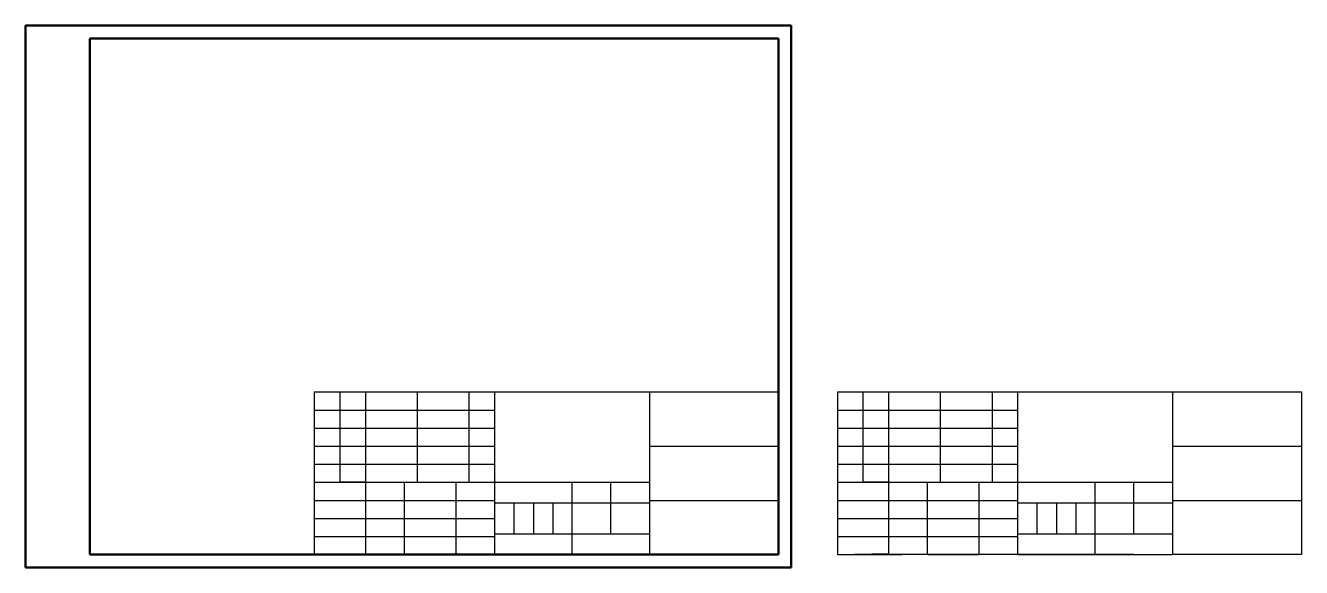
# Model space of a CAD drawing. Header units: millimetres. Extents: x 5597724 to 5598219, y 2510633 to 2510843.
import ezdxf

# ---------------------------------------------------------------- set-up
doc = ezdxf.new("R2010")
doc.units = ezdxf.units.MM
doc.layers.add('粗实线', color=7, linetype='Continuous', lineweight=50)
doc.layers.add('细实线', color=7, linetype='Continuous')

msp = doc.modelspace()

# ---------------------------------------------------------------- linework, layer by layer
at = {"layer": '粗实线'}
for p, q in [((5597723.65, 2510843.39), (5597723.65, 2510633.39)), ((5598020.65, 2510843.39), (5597723.65, 2510843.39)), ((5598020.65, 2510633.39), (5598020.65, 2510843.39)), ((5597748.65, 2510838.39), (5597748.65, 2510638.39)), ((5598015.65, 2510838.39), (5597748.65, 2510838.39)), ((5598015.65, 2510638.39), (5598015.65, 2510838.39)), ((5597748.65, 2510638.39), (5598015.65, 2510638.39)), ((5597723.65, 2510633.39), (5598020.65, 2510633.39))]:
    msp.add_line(p, q, dxfattribs=at)
at = {"layer": '细实线'}
for p, q in [((5597835.65, 2510701.39), (5597905.65, 2510701.39)), ((5597835.65, 2510701.39), (5597835.65, 2510638.39)), ((5597845.65, 2510666.39), (5597845.65, 2510701.39)), ((5597855.65, 2510666.39), (5597855.65, 2510701.39)), ((5597875.65, 2510666.39), (5597875.65, 2510701.39)), ((5597875.65, 2510701.39), (5597895.65, 2510701.39)), ((5597895.65, 2510701.39), (5597895.65, 2510666.39)), ((5597905.65, 2510638.39), (5597905.65, 2510701.39)), ((5597905.65, 2510701.39), (5597965.65, 2510701.39)), ((5597965.65, 2510701.39), (5598015.65, 2510701.39)), ((5597965.65, 2510701.39), (5597965.65, 2510638.39)), ((5598038.53, 2510701.39), (5598108.53, 2510701.39)), ((5598038.53, 2510701.39), (5598038.53, 2510638.39)), ((5598048.52, 2510666.39), (5598048.52, 2510701.39)), ((5598058.52, 2510666.39), (5598058.52, 2510701.39)), ((5598078.52, 2510666.39), (5598078.52, 2510701.39)), ((5598078.52, 2510701.39), (5598098.52, 2510701.39)), ((5598098.52, 2510701.39), (5598098.52, 2510666.39)), ((5598108.53, 2510638.39), (5598108.53, 2510701.39)), ((5598108.53, 2510701.39), (5598168.53, 2510701.39)), ((5598168.53, 2510701.39), (5598218.53, 2510701.39)), ((5598168.53, 2510701.39), (5598168.53, 2510638.39)), ((5598218.53, 2510701.39), (5598218.53, 2510638.39)), ((5597835.65, 2510694.39), (5597905.65, 2510694.39)), ((5598038.53, 2510694.39), (5598108.53, 2510694.39)), ((5597835.65, 2510687.39), (5597905.65, 2510687.39)), ((5598038.53, 2510687.39), (5598108.53, 2510687.39)), ((5597835.65, 2510680.39), (5597905.65, 2510680.39)), ((5597965.65, 2510680.39), (5598015.65, 2510680.39)), ((5598038.53, 2510680.39), (5598108.53, 2510680.39)), ((5598168.53, 2510680.39), (5598218.53, 2510680.39)), ((5597835.65, 2510673.39), (5597905.65, 2510673.39)), ((5598038.53, 2510673.39), (5598108.53, 2510673.39)), ((5597835.65, 2510666.39), (5597905.65, 2510666.39)), ((5597855.65, 2510666.39), (5597845.65, 2510666.39)), ((5597855.65, 2510638.81), (5597855.65, 2510666.39)), ((5597855.65, 2510666.39), (5597875.65, 2510666.39)), ((5597870.65, 2510638.39), (5597870.65, 2510666.39)), ((5597890.65, 2510638.39), (5597890.65, 2510666.39)), ((5597905.65, 2510666.39), (5597965.65, 2510666.39)), ((5597935.65, 2510638.39), (5597935.65, 2510666.39)), ((5597950.65, 2510646.39), (5597950.65, 2510666.39)), ((5598038.53, 2510666.39), (5598108.53, 2510666.39)), ((5598058.52, 2510666.39), (5598048.52, 2510666.39)), ((5598058.52, 2510638.81), (5598058.52, 2510666.39)), ((5598058.52, 2510666.39), (5598078.52, 2510666.39)), ((5598073.53, 2510638.39), (5598073.53, 2510666.39)), ((5598093.53, 2510638.39), (5598093.53, 2510666.39)), ((5598108.53, 2510666.39), (5598168.53, 2510666.39)), ((5598138.53, 2510638.39), (5598138.53, 2510666.39)), ((5598153.53, 2510646.39), (5598153.53, 2510666.39)), ((5597835.65, 2510659.39), (5597905.65, 2510659.39)), ((5597905.65, 2510658.39), (5597965.65, 2510658.39)), ((5597913.15, 2510646.39), (5597913.15, 2510658.39)), ((5597920.65, 2510658.39), (5597920.65, 2510646.39)), ((5597928.15, 2510658.39), (5597928.15, 2510646.39)), ((5597965.65, 2510659.39), (5598015.65, 2510659.39)), ((5598038.53, 2510659.39), (5598108.53, 2510659.39)), ((5598108.53, 2510658.39), (5598168.53, 2510658.39)), ((5598116.03, 2510646.39), (5598116.03, 2510658.39)), ((5598123.53, 2510658.39), (5598123.53, 2510646.39)), ((5598131.03, 2510658.39), (5598131.03, 2510646.39)), ((5598168.53, 2510659.39), (5598218.53, 2510659.39)), ((5597835.65, 2510652.39), (5597905.65, 2510652.39)), ((5598038.53, 2510652.39), (5598108.53, 2510652.39)), ((5597835.65, 2510645.39), (5597905.65, 2510645.39)), ((5597905.65, 2510646.39), (5597965.65, 2510646.39)), ((5598038.53, 2510645.39), (5598108.53, 2510645.39)), ((5598108.53, 2510646.39), (5598168.53, 2510646.39)), ((5597870.65, 2510638.39), (5597810.65, 2510638.39)), ((5597835.65, 2510638.39), (5597855.65, 2510638.81)), ((5597835.65, 2510638.39), (5597850.65, 2510638.39)), ((5597905.65, 2510638.39), (5597845.65, 2510638.39)), ((5597845.65, 2510638.39), (5597860.65, 2510638.39)), ((5597950.65, 2510638.39), (5597870.65, 2510638.39)), ((5597870.65, 2510638.39), (5597885.65, 2510638.39)), ((5597870.65, 2510638.39), (5597890.65, 2510638.39)), ((5597905.65, 2510638.39), (5597965.65, 2510638.39)), ((5597905.65, 2510638.39), (5597935.65, 2510638.39)), ((5598015.65, 2510638.39), (5597965.65, 2510638.39)), ((5598038.53, 2510638.39), (5598058.52, 2510638.81)), ((5598038.53, 2510638.39), (5598053.53, 2510638.39)), ((5598108.53, 2510638.39), (5598048.53, 2510638.39)), ((5598048.53, 2510638.39), (5598063.53, 2510638.39)), ((5598153.53, 2510638.39), (5598073.53, 2510638.39)), ((5598073.53, 2510638.39), (5598088.53, 2510638.39)), ((5598073.53, 2510638.39), (5598093.53, 2510638.39)), ((5598108.53, 2510638.39), (5598168.53, 2510638.39)), ((5598108.53, 2510638.39), (5598138.53, 2510638.39)), ((5598218.53, 2510638.39), (5598168.53, 2510638.39))]:
    msp.add_line(p, q, dxfattribs=at)

doc.saveas('drawing.dxf')
